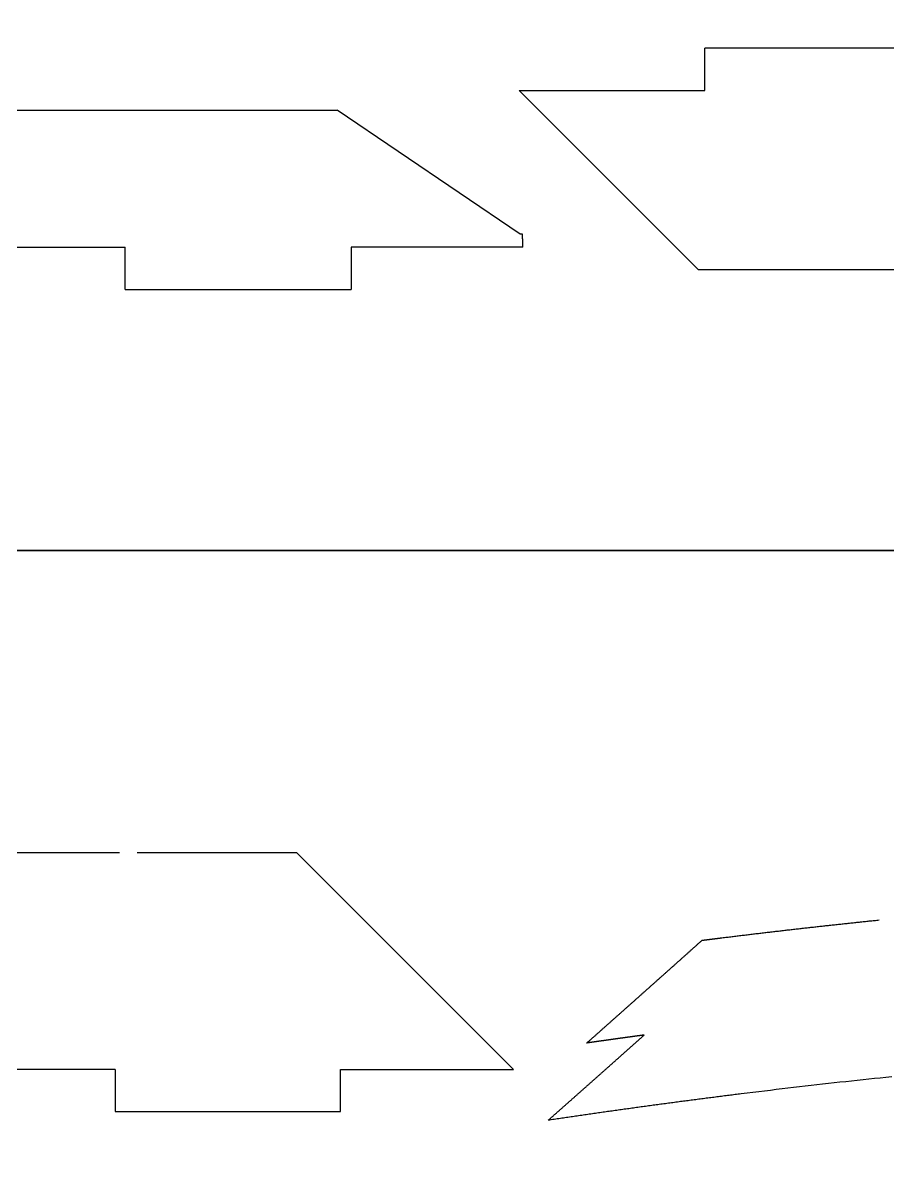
# Model space of a CAD drawing. Extents: x -513 to 387, y 75 to 375.
# Drawn here: x 135.7 to 184.5, y 140.1 to 205 of the extents above; entities that cross this region are included whole.
import ezdxf

# ---------------------------------------------------------------- set-up
doc = ezdxf.new("R2010")
doc.units = 0
doc.layers.get('0').update_dxf_attribs({"linetype": 'CONTINUOUS'})
doc.layers.add('CADRE', color=1, linetype='CONTINUOUS')

msp = doc.modelspace()

# ---------------------------------------------------------------- linework, layer by layer
for p, q in [((174.221, 201.216), (174.221, 203.597)), ((188.345, 203.597), (174.221, 203.597)), ((163.731, 201.216), (173.851, 191.096)), ((163.731, 201.216), (174.221, 201.216)), ((106.506, 200.103), (153.469, 200.103)), ((163.787, 193.103), (153.469, 200.103)), ((163.93, 193.103), (163.787, 193.103)), ((118.47, 192.365), (141.505, 192.365)), ((141.505, 189.983), (141.505, 192.365)), ((163.945, 192.365), (154.255, 192.365)), ((154.255, 192.365), (154.255, 189.983)), ((231.803, 191.096), (173.851, 191.096)), ((141.505, 189.983), (154.255, 189.983)), ((141.195, 158.211), (97.81, 158.211)), ((151.195, 158.211), (142.195, 158.211)), ((151.195, 158.211), (163.418, 145.987)), ((140.948, 145.987), (131.948, 145.987)), ((140.948, 145.987), (140.948, 143.606)), ((153.665, 145.987), (163.418, 145.987)), ((153.665, 143.606), (153.665, 145.987)), ((140.948, 143.606), (153.665, 143.606))]:
    msp.add_line(p, q)
for points in [[(163.945, 192.365, 0), (163.945, 192.367, 0), (163.944, 192.369, 0), (163.944, 192.372, 0), (163.944, 192.374, 0), (163.944, 192.376, 0), (163.944, 192.379, 0), (163.944, 192.381, 0), (163.944, 192.383, 0), (163.944, 192.386, 0), (163.944, 192.388, 0), (163.944, 192.39, 0), (163.944, 192.392, 0), (163.944, 192.395, 0), (163.944, 192.397, 0), (163.944, 192.399, 0), (163.944, 192.402, 0), (163.944, 192.404, 0), (163.944, 192.406, 0), (163.944, 192.409, 0), (163.944, 192.411, 0), (163.944, 192.413, 0), (163.944, 192.416, 0), (163.944, 192.418, 0), (163.944, 192.42, 0), (163.944, 192.423, 0), (163.944, 192.425, 0), (163.943, 192.427, 0), (163.943, 192.43, 0), (163.943, 192.432, 0), (163.943, 192.434, 0), (163.943, 192.436, 0), (163.943, 192.439, 0), (163.943, 192.441, 0), (163.943, 192.443, 0), (163.943, 192.446, 0), (163.943, 192.448, 0), (163.943, 192.45, 0), (163.943, 192.453, 0), (163.943, 192.455, 0), (163.943, 192.457, 0), (163.943, 192.46, 0), (163.943, 192.462, 0), (163.943, 192.464, 0), (163.943, 192.467, 0), (163.943, 192.469, 0), (163.943, 192.471, 0), (163.943, 192.474, 0), (163.943, 192.476, 0), (163.943, 192.478, 0), (163.943, 192.48, 0), (163.943, 192.483, 0), (163.942, 192.485, 0), (163.942, 192.487, 0), (163.942, 192.49, 0), (163.942, 192.492, 0), (163.942, 192.494, 0), (163.942, 192.497, 0), (163.942, 192.499, 0), (163.942, 192.501, 0), (163.942, 192.504, 0), (163.942, 192.506, 0), (163.942, 192.508, 0), (163.942, 192.511, 0), (163.942, 192.513, 0), (163.942, 192.515, 0), (163.942, 192.518, 0), (163.942, 192.52, 0), (163.942, 192.522, 0), (163.942, 192.525, 0), (163.942, 192.527, 0), (163.942, 192.529, 0), (163.942, 192.531, 0), (163.942, 192.534, 0), (163.942, 192.536, 0), (163.942, 192.538, 0), (163.941, 192.541, 0), (163.941, 192.543, 0), (163.941, 192.545, 0), (163.941, 192.548, 0), (163.941, 192.55, 0), (163.941, 192.552, 0), (163.941, 192.555, 0), (163.941, 192.557, 0), (163.941, 192.559, 0), (163.941, 192.562, 0), (163.941, 192.564, 0), (163.941, 192.566, 0), (163.941, 192.569, 0), (163.941, 192.571, 0), (163.941, 192.573, 0), (163.941, 192.575, 0), (163.941, 192.578, 0), (163.941, 192.58, 0), (163.941, 192.582, 0), (163.941, 192.585, 0), (163.941, 192.587, 0), (163.941, 192.589, 0), (163.941, 192.592, 0), (163.941, 192.594, 0), (163.94, 192.596, 0), (163.94, 192.599, 0), (163.94, 192.601, 0), (163.94, 192.603, 0), (163.94, 192.606, 0), (163.94, 192.608, 0), (163.94, 192.61, 0), (163.94, 192.613, 0), (163.94, 192.615, 0), (163.94, 192.617, 0), (163.94, 192.62, 0), (163.94, 192.622, 0), (163.94, 192.624, 0), (163.94, 192.626, 0), (163.94, 192.629, 0), (163.94, 192.631, 0), (163.94, 192.633, 0), (163.94, 192.636, 0), (163.94, 192.638, 0), (163.94, 192.64, 0), (163.94, 192.643, 0), (163.94, 192.645, 0), (163.94, 192.647, 0), (163.939, 192.65, 0), (163.939, 192.652, 0), (163.939, 192.654, 0), (163.939, 192.657, 0), (163.939, 192.659, 0), (163.939, 192.661, 0), (163.939, 192.664, 0), (163.939, 192.666, 0), (163.939, 192.668, 0), (163.939, 192.67, 0), (163.939, 192.673, 0), (163.939, 192.675, 0), (163.939, 192.677, 0), (163.939, 192.68, 0), (163.939, 192.682, 0), (163.939, 192.684, 0), (163.939, 192.687, 0), (163.939, 192.689, 0), (163.939, 192.691, 0), (163.939, 192.694, 0), (163.939, 192.696, 0), (163.939, 192.698, 0), (163.939, 192.701, 0), (163.938, 192.703, 0), (163.938, 192.705, 0), (163.938, 192.708, 0), (163.938, 192.71, 0), (163.938, 192.712, 0), (163.938, 192.714, 0), (163.938, 192.717, 0), (163.938, 192.719, 0), (163.938, 192.721, 0), (163.938, 192.724, 0), (163.938, 192.726, 0), (163.938, 192.728, 0), (163.938, 192.731, 0), (163.938, 192.733, 0), (163.938, 192.735, 0), (163.938, 192.738, 0), (163.938, 192.74, 0), (163.938, 192.742, 0), (163.938, 192.745, 0), (163.938, 192.747, 0), (163.938, 192.749, 0), (163.938, 192.752, 0), (163.937, 192.754, 0), (163.937, 192.756, 0), (163.937, 192.758, 0), (163.937, 192.761, 0), (163.937, 192.763, 0), (163.937, 192.765, 0), (163.937, 192.768, 0), (163.937, 192.77, 0), (163.937, 192.772, 0), (163.937, 192.775, 0), (163.937, 192.777, 0), (163.937, 192.779, 0), (163.937, 192.782, 0), (163.937, 192.784, 0), (163.937, 192.786, 0), (163.937, 192.789, 0), (163.937, 192.791, 0), (163.937, 192.793, 0), (163.937, 192.796, 0), (163.937, 192.798, 0), (163.937, 192.8, 0), (163.937, 192.802, 0), (163.936, 192.805, 0), (163.936, 192.807, 0), (163.936, 192.809, 0), (163.936, 192.812, 0), (163.936, 192.814, 0), (163.936, 192.816, 0), (163.936, 192.819, 0), (163.936, 192.821, 0), (163.936, 192.823, 0), (163.936, 192.826, 0), (163.936, 192.828, 0), (163.936, 192.83, 0), (163.936, 192.833, 0), (163.936, 192.835, 0), (163.936, 192.837, 0), (163.936, 192.84, 0), (163.936, 192.842, 0), (163.936, 192.844, 0), (163.936, 192.846, 0), (163.936, 192.849, 0), (163.936, 192.851, 0), (163.935, 192.853, 0), (163.935, 192.856, 0), (163.935, 192.858, 0), (163.935, 192.86, 0), (163.935, 192.863, 0), (163.935, 192.865, 0), (163.935, 192.867, 0), (163.935, 192.87, 0), (163.935, 192.872, 0), (163.935, 192.874, 0), (163.935, 192.877, 0), (163.935, 192.879, 0), (163.935, 192.881, 0), (163.935, 192.884, 0), (163.935, 192.886, 0), (163.935, 192.888, 0), (163.935, 192.89, 0), (163.935, 192.893, 0), (163.935, 192.895, 0), (163.935, 192.897, 0), (163.935, 192.9, 0), (163.934, 192.902, 0), (163.934, 192.904, 0), (163.934, 192.907, 0), (163.934, 192.909, 0), (163.934, 192.911, 0), (163.934, 192.914, 0), (163.934, 192.916, 0), (163.934, 192.918, 0), (163.934, 192.921, 0), (163.934, 192.923, 0), (163.934, 192.925, 0), (163.934, 192.928, 0), (163.934, 192.93, 0), (163.934, 192.932, 0), (163.934, 192.934, 0), (163.934, 192.937, 0), (163.934, 192.939, 0), (163.934, 192.941, 0), (163.934, 192.944, 0), (163.934, 192.946, 0), (163.934, 192.948, 0), (163.933, 192.951, 0), (163.933, 192.953, 0), (163.933, 192.955, 0), (163.933, 192.958, 0), (163.933, 192.96, 0), (163.933, 192.962, 0), (163.933, 192.965, 0), (163.933, 192.967, 0), (163.933, 192.969, 0), (163.933, 192.971, 0), (163.933, 192.974, 0), (163.933, 192.976, 0), (163.933, 192.978, 0), (163.933, 192.981, 0), (163.933, 192.983, 0), (163.933, 192.985, 0), (163.933, 192.988, 0), (163.933, 192.99, 0), (163.933, 192.992, 0), (163.933, 192.995, 0), (163.933, 192.997, 0), (163.932, 192.999, 0), (163.932, 193.002, 0), (163.932, 193.004, 0), (163.932, 193.006, 0), (163.932, 193.009, 0), (163.932, 193.011, 0), (163.932, 193.013, 0), (163.932, 193.015, 0), (163.932, 193.018, 0), (163.932, 193.02, 0), (163.932, 193.022, 0), (163.932, 193.025, 0), (163.932, 193.027, 0), (163.932, 193.029, 0), (163.932, 193.032, 0), (163.932, 193.034, 0), (163.932, 193.036, 0), (163.932, 193.039, 0), (163.932, 193.041, 0), (163.932, 193.043, 0), (163.931, 193.046, 0), (163.931, 193.048, 0), (163.931, 193.05, 0), (163.931, 193.053, 0), (163.931, 193.055, 0), (163.931, 193.057, 0), (163.931, 193.059, 0), (163.931, 193.062, 0), (163.931, 193.064, 0), (163.931, 193.066, 0), (163.931, 193.069, 0), (163.931, 193.071, 0), (163.931, 193.073, 0), (163.931, 193.076, 0), (163.931, 193.078, 0), (163.931, 193.08, 0), (163.931, 193.083, 0), (163.931, 193.085, 0), (163.931, 193.087, 0), (163.931, 193.09, 0), (163.93, 193.092, 0), (163.93, 193.094, 0), (163.93, 193.096, 0), (163.93, 193.099, 0), (163.93, 193.101, 0), (163.93, 193.103, 0)], [(175.104, 153.403, 0), (175.176, 153.412, 0), (175.247, 153.421, 0), (175.318, 153.43, 0), (175.389, 153.438, 0), (175.46, 153.447, 0), (175.532, 153.456, 0), (175.603, 153.465, 0), (175.674, 153.474, 0), (175.745, 153.482, 0), (175.816, 153.491, 0), (175.887, 153.5, 0), (175.958, 153.508, 0), (176.029, 153.517, 0), (176.1, 153.526, 0), (176.172, 153.534, 0), (176.243, 153.543, 0), (176.314, 153.552, 0), (176.385, 153.56, 0), (176.456, 153.569, 0), (176.527, 153.577, 0), (176.598, 153.586, 0), (176.669, 153.594, 0), (176.739, 153.603, 0), (176.81, 153.611, 0), (176.881, 153.62, 0), (176.952, 153.628, 0), (177.023, 153.637, 0), (177.094, 153.645, 0), (177.165, 153.654, 0), (177.236, 153.662, 0), (177.307, 153.671, 0), (177.377, 153.679, 0), (177.448, 153.688, 0), (177.519, 153.696, 0), (177.59, 153.704, 0), (177.661, 153.713, 0), (177.731, 153.721, 0), (177.802, 153.729, 0), (177.873, 153.738, 0), (177.943, 153.746, 0), (178.014, 153.754, 0), (178.085, 153.762, 0), (178.156, 153.771, 0), (178.226, 153.779, 0), (178.297, 153.787, 0), (178.368, 153.795, 0), (178.438, 153.804, 0), (178.509, 153.812, 0), (178.579, 153.82, 0), (178.65, 153.828, 0), (178.721, 153.836, 0), (178.791, 153.845, 0), (178.862, 153.853, 0), (178.932, 153.861, 0), (179.003, 153.869, 0), (179.073, 153.877, 0), (179.144, 153.885, 0), (179.214, 153.893, 0), (179.285, 153.901, 0), (179.355, 153.909, 0), (179.426, 153.917, 0), (179.496, 153.925, 0), (179.566, 153.933, 0), (179.637, 153.941, 0), (179.707, 153.949, 0), (179.778, 153.957, 0), (179.848, 153.965, 0), (179.918, 153.973, 0), (179.989, 153.981, 0), (180.059, 153.989, 0), (180.129, 153.997, 0), (180.2, 154.005, 0), (180.27, 154.013, 0), (180.34, 154.02, 0), (180.41, 154.028, 0), (180.481, 154.036, 0), (180.551, 154.044, 0), (180.621, 154.052, 0), (180.691, 154.059, 0), (180.762, 154.067, 0), (180.832, 154.075, 0), (180.902, 154.083, 0), (180.972, 154.09, 0), (181.042, 154.098, 0), (181.112, 154.106, 0), (181.183, 154.114, 0), (181.253, 154.121, 0), (181.323, 154.129, 0), (181.393, 154.137, 0), (181.463, 154.144, 0), (181.533, 154.152, 0), (181.603, 154.159, 0), (181.673, 154.167, 0), (181.743, 154.175, 0), (181.813, 154.182, 0), (181.883, 154.19, 0), (181.953, 154.197, 0), (182.023, 154.205, 0), (182.093, 154.212, 0), (182.163, 154.22, 0), (182.233, 154.227, 0), (182.303, 154.235, 0), (182.373, 154.242, 0), (182.443, 154.25, 0), (182.512, 154.257, 0), (182.582, 154.265, 0), (182.652, 154.272, 0), (182.722, 154.28, 0), (182.792, 154.287, 0), (182.862, 154.294, 0), (182.932, 154.302, 0), (183.001, 154.309, 0), (183.071, 154.316, 0), (183.141, 154.324, 0), (183.211, 154.331, 0), (183.28, 154.338, 0), (183.35, 154.346, 0), (183.42, 154.353, 0), (183.49, 154.36, 0), (183.559, 154.367, 0), (183.629, 154.375, 0), (183.699, 154.382, 0), (183.768, 154.389, 0), (183.838, 154.396, 0), (183.908, 154.403, 0), (183.977, 154.411, 0), (184.047, 154.418, 0)], [(167.552, 147.474, 0), (167.581, 147.5, 0), (167.61, 147.526, 0), (167.639, 147.552, 0), (167.669, 147.578, 0), (167.698, 147.604, 0), (167.727, 147.63, 0), (167.756, 147.656, 0), (167.785, 147.682, 0), (167.815, 147.708, 0), (167.844, 147.734, 0), (167.873, 147.76, 0), (167.902, 147.786, 0), (167.932, 147.811, 0), (167.961, 147.837, 0), (167.99, 147.863, 0), (168.019, 147.889, 0), (168.048, 147.915, 0), (168.078, 147.941, 0), (168.107, 147.967, 0), (168.136, 147.993, 0), (168.165, 148.019, 0), (168.194, 148.045, 0), (168.224, 148.071, 0), (168.253, 148.097, 0), (168.282, 148.123, 0), (168.311, 148.149, 0), (168.34, 148.175, 0), (168.37, 148.201, 0), (168.399, 148.227, 0), (168.428, 148.253, 0), (168.457, 148.279, 0), (168.486, 148.305, 0), (168.516, 148.33, 0), (168.545, 148.356, 0), (168.574, 148.382, 0), (168.603, 148.408, 0), (168.632, 148.434, 0), (168.662, 148.46, 0), (168.691, 148.486, 0), (168.72, 148.512, 0), (168.749, 148.538, 0), (168.778, 148.564, 0), (168.808, 148.59, 0), (168.837, 148.616, 0), (168.866, 148.642, 0), (168.895, 148.668, 0), (168.924, 148.694, 0), (168.954, 148.72, 0), (168.983, 148.746, 0), (169.012, 148.772, 0), (169.041, 148.798, 0), (169.07, 148.824, 0), (169.099, 148.85, 0), (169.129, 148.876, 0), (169.158, 148.902, 0), (169.187, 148.928, 0), (169.216, 148.954, 0), (169.245, 148.98, 0), (169.275, 149.005, 0), (169.304, 149.031, 0), (169.333, 149.057, 0), (169.362, 149.083, 0), (169.391, 149.109, 0), (169.421, 149.135, 0), (169.45, 149.161, 0), (169.479, 149.187, 0), (169.508, 149.213, 0), (169.537, 149.239, 0), (169.567, 149.265, 0), (169.596, 149.291, 0), (169.625, 149.317, 0), (169.654, 149.343, 0), (169.683, 149.369, 0), (169.712, 149.395, 0), (169.742, 149.421, 0), (169.771, 149.447, 0), (169.8, 149.473, 0), (169.829, 149.499, 0), (169.858, 149.525, 0), (169.888, 149.551, 0), (169.917, 149.577, 0), (169.946, 149.603, 0), (169.975, 149.629, 0), (170.004, 149.655, 0), (170.033, 149.681, 0), (170.063, 149.707, 0), (170.092, 149.733, 0), (170.121, 149.759, 0), (170.15, 149.785, 0), (170.179, 149.811, 0), (170.209, 149.837, 0), (170.238, 149.863, 0), (170.267, 149.889, 0), (170.296, 149.915, 0), (170.325, 149.941, 0), (170.354, 149.967, 0), (170.384, 149.993, 0), (170.413, 150.019, 0), (170.442, 150.045, 0), (170.471, 150.071, 0), (170.5, 150.097, 0), (170.529, 150.123, 0), (170.559, 150.149, 0), (170.588, 150.175, 0), (170.617, 150.201, 0), (170.646, 150.227, 0), (170.675, 150.253, 0), (170.704, 150.279, 0), (170.734, 150.305, 0), (170.763, 150.331, 0), (170.792, 150.357, 0), (170.821, 150.383, 0), (170.85, 150.409, 0), (170.88, 150.435, 0), (170.909, 150.461, 0), (170.938, 150.487, 0), (170.967, 150.513, 0), (170.996, 150.539, 0), (171.025, 150.565, 0), (171.055, 150.591, 0), (171.084, 150.617, 0), (171.113, 150.643, 0), (171.142, 150.669, 0), (171.171, 150.695, 0), (171.2, 150.721, 0), (171.229, 150.747, 0), (171.259, 150.773, 0), (171.288, 150.799, 0), (171.317, 150.825, 0), (171.346, 150.851, 0), (171.375, 150.877, 0), (171.404, 150.903, 0), (171.434, 150.929, 0), (171.463, 150.955, 0), (171.492, 150.981, 0), (171.521, 151.007, 0), (171.55, 151.033, 0), (171.579, 151.059, 0), (171.609, 151.085, 0), (171.638, 151.111, 0), (171.667, 151.137, 0), (171.696, 151.163, 0), (171.725, 151.189, 0), (171.754, 151.215, 0), (171.784, 151.241, 0), (171.813, 151.267, 0), (171.842, 151.293, 0), (171.871, 151.319, 0), (171.9, 151.345, 0), (171.929, 151.371, 0), (171.958, 151.397, 0), (171.988, 151.423, 0), (172.017, 151.449, 0), (172.046, 151.475, 0), (172.075, 151.501, 0), (172.104, 151.527, 0), (172.133, 151.553, 0), (172.163, 151.579, 0), (172.192, 151.605, 0), (172.221, 151.631, 0), (172.25, 151.657, 0), (172.279, 151.683, 0), (172.308, 151.709, 0), (172.337, 151.735, 0), (172.367, 151.761, 0), (172.396, 151.787, 0), (172.425, 151.813, 0), (172.454, 151.839, 0), (172.483, 151.866, 0), (172.512, 151.892, 0), (172.541, 151.918, 0), (172.571, 151.944, 0), (172.6, 151.97, 0), (172.629, 151.996, 0), (172.658, 152.022, 0), (172.687, 152.048, 0), (172.716, 152.074, 0), (172.745, 152.1, 0), (172.775, 152.126, 0), (172.804, 152.152, 0), (172.833, 152.178, 0), (172.862, 152.204, 0), (172.891, 152.23, 0), (172.92, 152.256, 0), (172.949, 152.282, 0), (172.979, 152.308, 0), (173.008, 152.334, 0), (173.037, 152.36, 0), (173.066, 152.386, 0), (173.095, 152.412, 0), (173.124, 152.438, 0), (173.153, 152.464, 0), (173.183, 152.49, 0), (173.212, 152.516, 0), (173.241, 152.542, 0), (173.27, 152.569, 0), (173.299, 152.595, 0), (173.328, 152.621, 0), (173.357, 152.647, 0), (173.386, 152.673, 0), (173.416, 152.699, 0), (173.445, 152.725, 0), (173.474, 152.751, 0), (173.503, 152.777, 0), (173.532, 152.803, 0), (173.561, 152.829, 0), (173.59, 152.855, 0), (173.62, 152.881, 0), (173.649, 152.907, 0), (173.678, 152.933, 0), (173.707, 152.959, 0), (173.736, 152.985, 0), (173.765, 153.011, 0), (173.794, 153.037, 0), (173.823, 153.063, 0), (173.853, 153.09, 0), (173.882, 153.116, 0), (173.911, 153.142, 0), (173.94, 153.168, 0), (173.969, 153.194, 0), (173.998, 153.22, 0), (174.027, 153.246, 0), (174.056, 153.272, 0)], [(174.056, 153.272, 0), (174.065, 153.273, 0), (174.073, 153.274, 0), (174.081, 153.275, 0), (174.089, 153.276, 0), (174.098, 153.277, 0), (174.106, 153.278, 0), (174.114, 153.279, 0), (174.122, 153.28, 0), (174.131, 153.281, 0), (174.139, 153.282, 0), (174.147, 153.283, 0), (174.155, 153.284, 0), (174.164, 153.286, 0), (174.172, 153.287, 0), (174.18, 153.288, 0), (174.188, 153.289, 0), (174.197, 153.29, 0), (174.205, 153.291, 0), (174.213, 153.292, 0), (174.221, 153.293, 0), (174.23, 153.294, 0), (174.238, 153.295, 0), (174.246, 153.296, 0), (174.254, 153.297, 0), (174.263, 153.298, 0), (174.271, 153.299, 0), (174.279, 153.3, 0), (174.288, 153.301, 0), (174.296, 153.302, 0), (174.304, 153.303, 0), (174.312, 153.304, 0), (174.321, 153.305, 0), (174.329, 153.306, 0), (174.337, 153.307, 0), (174.345, 153.308, 0), (174.354, 153.309, 0), (174.362, 153.31, 0), (174.37, 153.312, 0), (174.378, 153.313, 0), (174.387, 153.314, 0), (174.395, 153.315, 0), (174.403, 153.316, 0), (174.411, 153.317, 0), (174.42, 153.318, 0), (174.428, 153.319, 0), (174.436, 153.32, 0), (174.444, 153.321, 0), (174.453, 153.322, 0), (174.461, 153.323, 0), (174.469, 153.324, 0), (174.477, 153.325, 0), (174.486, 153.326, 0), (174.494, 153.327, 0), (174.502, 153.328, 0), (174.51, 153.329, 0), (174.519, 153.33, 0), (174.527, 153.331, 0), (174.535, 153.332, 0), (174.543, 153.333, 0), (174.552, 153.334, 0), (174.56, 153.335, 0), (174.568, 153.336, 0), (174.576, 153.337, 0), (174.585, 153.338, 0), (174.593, 153.339, 0), (174.601, 153.341, 0), (174.609, 153.342, 0), (174.618, 153.343, 0), (174.626, 153.344, 0), (174.634, 153.345, 0), (174.642, 153.346, 0), (174.651, 153.347, 0), (174.659, 153.348, 0), (174.667, 153.349, 0), (174.675, 153.35, 0), (174.684, 153.351, 0), (174.692, 153.352, 0), (174.7, 153.353, 0), (174.708, 153.354, 0), (174.717, 153.355, 0), (174.725, 153.356, 0), (174.733, 153.357, 0), (174.741, 153.358, 0), (174.75, 153.359, 0), (174.758, 153.36, 0), (174.766, 153.361, 0), (174.774, 153.362, 0), (174.783, 153.363, 0), (174.791, 153.364, 0), (174.799, 153.365, 0), (174.807, 153.366, 0), (174.816, 153.367, 0), (174.824, 153.368, 0), (174.832, 153.369, 0), (174.84, 153.37, 0), (174.849, 153.371, 0), (174.857, 153.372, 0), (174.865, 153.373, 0), (174.873, 153.375, 0), (174.882, 153.376, 0), (174.89, 153.377, 0), (174.898, 153.378, 0), (174.906, 153.379, 0), (174.915, 153.38, 0), (174.923, 153.381, 0), (174.931, 153.382, 0), (174.939, 153.383, 0), (174.948, 153.384, 0), (174.956, 153.385, 0), (174.964, 153.386, 0), (174.972, 153.387, 0), (174.981, 153.388, 0), (174.989, 153.389, 0), (174.997, 153.39, 0), (175.005, 153.391, 0), (175.014, 153.392, 0), (175.022, 153.393, 0), (175.03, 153.394, 0), (175.038, 153.395, 0), (175.047, 153.396, 0), (175.055, 153.397, 0), (175.063, 153.398, 0), (175.071, 153.399, 0), (175.08, 153.4, 0), (175.088, 153.401, 0), (175.096, 153.402, 0), (175.104, 153.403, 0)], [(165.375, 143.117, 0), (165.4, 143.138, 0), (165.424, 143.16, 0), (165.448, 143.181, 0), (165.473, 143.203, 0), (165.497, 143.224, 0), (165.521, 143.246, 0), (165.546, 143.267, 0), (165.57, 143.289, 0), (165.594, 143.31, 0), (165.618, 143.332, 0), (165.643, 143.353, 0), (165.667, 143.375, 0), (165.691, 143.396, 0), (165.716, 143.418, 0), (165.74, 143.439, 0), (165.764, 143.461, 0), (165.789, 143.482, 0), (165.813, 143.504, 0), (165.837, 143.525, 0), (165.862, 143.547, 0), (165.886, 143.569, 0), (165.91, 143.59, 0), (165.934, 143.612, 0), (165.959, 143.633, 0), (165.983, 143.655, 0), (166.007, 143.676, 0), (166.032, 143.698, 0), (166.056, 143.719, 0), (166.08, 143.741, 0), (166.105, 143.762, 0), (166.129, 143.784, 0), (166.153, 143.805, 0), (166.178, 143.827, 0), (166.202, 143.848, 0), (166.226, 143.87, 0), (166.25, 143.892, 0), (166.275, 143.913, 0), (166.299, 143.935, 0), (166.323, 143.956, 0), (166.348, 143.978, 0), (166.372, 143.999, 0), (166.396, 144.021, 0), (166.421, 144.042, 0), (166.445, 144.064, 0), (166.469, 144.085, 0), (166.493, 144.107, 0), (166.518, 144.128, 0), (166.542, 144.15, 0), (166.566, 144.172, 0), (166.591, 144.193, 0), (166.615, 144.215, 0), (166.639, 144.236, 0), (166.664, 144.258, 0), (166.688, 144.279, 0), (166.712, 144.301, 0), (166.736, 144.322, 0), (166.761, 144.344, 0), (166.785, 144.365, 0), (166.809, 144.387, 0), (166.834, 144.409, 0), (166.858, 144.43, 0), (166.882, 144.452, 0), (166.907, 144.473, 0), (166.931, 144.495, 0), (166.955, 144.516, 0), (166.979, 144.538, 0), (167.004, 144.559, 0), (167.028, 144.581, 0), (167.052, 144.602, 0), (167.077, 144.624, 0), (167.101, 144.646, 0), (167.125, 144.667, 0), (167.15, 144.689, 0), (167.174, 144.71, 0), (167.198, 144.732, 0), (167.222, 144.753, 0), (167.247, 144.775, 0), (167.271, 144.796, 0), (167.295, 144.818, 0), (167.32, 144.84, 0), (167.344, 144.861, 0), (167.368, 144.883, 0), (167.392, 144.904, 0), (167.417, 144.926, 0), (167.441, 144.947, 0), (167.465, 144.969, 0), (167.49, 144.99, 0), (167.514, 145.012, 0), (167.538, 145.034, 0), (167.562, 145.055, 0), (167.587, 145.077, 0), (167.611, 145.098, 0), (167.635, 145.12, 0), (167.66, 145.141, 0), (167.684, 145.163, 0), (167.708, 145.184, 0), (167.733, 145.206, 0), (167.757, 145.228, 0), (167.781, 145.249, 0), (167.805, 145.271, 0), (167.83, 145.292, 0), (167.854, 145.314, 0), (167.878, 145.335, 0), (167.903, 145.357, 0), (167.927, 145.378, 0), (167.951, 145.4, 0), (167.975, 145.422, 0), (168, 145.443, 0), (168.024, 145.465, 0), (168.048, 145.486, 0), (168.073, 145.508, 0), (168.097, 145.529, 0), (168.121, 145.551, 0), (168.145, 145.573, 0), (168.17, 145.594, 0), (168.194, 145.616, 0), (168.218, 145.637, 0), (168.242, 145.659, 0), (168.267, 145.68, 0), (168.291, 145.702, 0), (168.315, 145.724, 0), (168.34, 145.745, 0), (168.364, 145.767, 0), (168.388, 145.788, 0), (168.412, 145.81, 0), (168.437, 145.831, 0), (168.461, 145.853, 0), (168.485, 145.875, 0), (168.51, 145.896, 0), (168.534, 145.918, 0), (168.558, 145.939, 0), (168.582, 145.961, 0), (168.607, 145.982, 0), (168.631, 146.004, 0), (168.655, 146.026, 0), (168.68, 146.047, 0), (168.704, 146.069, 0), (168.728, 146.09, 0), (168.752, 146.112, 0), (168.777, 146.133, 0), (168.801, 146.155, 0), (168.825, 146.177, 0), (168.849, 146.198, 0), (168.874, 146.22, 0), (168.898, 146.241, 0), (168.922, 146.263, 0), (168.947, 146.284, 0), (168.971, 146.306, 0), (168.995, 146.328, 0), (169.019, 146.349, 0), (169.044, 146.371, 0), (169.068, 146.392, 0), (169.092, 146.414, 0), (169.116, 146.436, 0), (169.141, 146.457, 0), (169.165, 146.479, 0), (169.189, 146.5, 0), (169.214, 146.522, 0), (169.238, 146.543, 0), (169.262, 146.565, 0), (169.286, 146.587, 0), (169.311, 146.608, 0), (169.335, 146.63, 0), (169.359, 146.651, 0), (169.383, 146.673, 0), (169.408, 146.695, 0), (169.432, 146.716, 0), (169.456, 146.738, 0), (169.481, 146.759, 0), (169.505, 146.781, 0), (169.529, 146.802, 0), (169.553, 146.824, 0), (169.578, 146.846, 0), (169.602, 146.867, 0), (169.626, 146.889, 0), (169.65, 146.91, 0), (169.675, 146.932, 0), (169.699, 146.954, 0), (169.723, 146.975, 0), (169.747, 146.997, 0), (169.772, 147.018, 0), (169.796, 147.04, 0), (169.82, 147.062, 0), (169.844, 147.083, 0), (169.869, 147.105, 0), (169.893, 147.126, 0), (169.917, 147.148, 0), (169.942, 147.17, 0), (169.966, 147.191, 0), (169.99, 147.213, 0), (170.014, 147.234, 0), (170.039, 147.256, 0), (170.063, 147.278, 0), (170.087, 147.299, 0), (170.111, 147.321, 0), (170.136, 147.342, 0), (170.16, 147.364, 0), (170.184, 147.386, 0), (170.208, 147.407, 0), (170.233, 147.429, 0), (170.257, 147.45, 0), (170.281, 147.472, 0), (170.305, 147.494, 0), (170.33, 147.515, 0), (170.354, 147.537, 0), (170.378, 147.558, 0), (170.402, 147.58, 0), (170.427, 147.602, 0), (170.451, 147.623, 0), (170.475, 147.645, 0), (170.499, 147.666, 0), (170.524, 147.688, 0), (170.548, 147.71, 0), (170.572, 147.731, 0), (170.596, 147.753, 0), (170.621, 147.774, 0), (170.645, 147.796, 0), (170.669, 147.818, 0), (170.694, 147.839, 0), (170.718, 147.861, 0), (170.742, 147.882, 0), (170.766, 147.904, 0), (170.791, 147.926, 0)], [(170.791, 147.926, 0), (170.776, 147.924, 0), (170.761, 147.922, 0), (170.747, 147.92, 0), (170.732, 147.918, 0), (170.718, 147.916, 0), (170.703, 147.914, 0), (170.689, 147.912, 0), (170.674, 147.91, 0), (170.66, 147.908, 0), (170.645, 147.906, 0), (170.631, 147.904, 0), (170.616, 147.902, 0), (170.602, 147.9, 0), (170.587, 147.898, 0), (170.573, 147.896, 0), (170.558, 147.894, 0), (170.544, 147.892, 0), (170.529, 147.89, 0), (170.515, 147.888, 0), (170.5, 147.886, 0), (170.486, 147.884, 0), (170.471, 147.882, 0), (170.457, 147.88, 0), (170.442, 147.878, 0), (170.428, 147.876, 0), (170.413, 147.874, 0), (170.399, 147.872, 0), (170.384, 147.87, 0), (170.37, 147.868, 0), (170.355, 147.866, 0), (170.341, 147.864, 0), (170.326, 147.862, 0), (170.312, 147.86, 0), (170.297, 147.858, 0), (170.283, 147.856, 0), (170.268, 147.854, 0), (170.254, 147.852, 0), (170.239, 147.85, 0), (170.224, 147.848, 0), (170.21, 147.846, 0), (170.195, 147.844, 0), (170.181, 147.842, 0), (170.166, 147.84, 0), (170.152, 147.838, 0), (170.137, 147.836, 0), (170.123, 147.834, 0), (170.108, 147.833, 0), (170.094, 147.831, 0), (170.079, 147.829, 0), (170.065, 147.827, 0), (170.05, 147.825, 0), (170.036, 147.823, 0), (170.021, 147.821, 0), (170.007, 147.819, 0), (169.992, 147.817, 0), (169.978, 147.815, 0), (169.963, 147.813, 0), (169.949, 147.811, 0), (169.934, 147.809, 0), (169.92, 147.807, 0), (169.905, 147.805, 0), (169.891, 147.803, 0), (169.876, 147.801, 0), (169.862, 147.799, 0), (169.847, 147.797, 0), (169.833, 147.795, 0), (169.818, 147.793, 0), (169.803, 147.791, 0), (169.789, 147.789, 0), (169.774, 147.787, 0), (169.76, 147.785, 0), (169.745, 147.783, 0), (169.731, 147.781, 0), (169.716, 147.779, 0), (169.702, 147.777, 0), (169.687, 147.775, 0), (169.673, 147.773, 0), (169.658, 147.771, 0), (169.644, 147.769, 0), (169.629, 147.767, 0), (169.615, 147.765, 0), (169.6, 147.763, 0), (169.586, 147.76, 0), (169.571, 147.758, 0), (169.557, 147.756, 0), (169.542, 147.754, 0), (169.528, 147.752, 0), (169.513, 147.75, 0), (169.499, 147.748, 0), (169.484, 147.746, 0), (169.47, 147.744, 0), (169.455, 147.742, 0), (169.44, 147.74, 0), (169.426, 147.738, 0), (169.411, 147.736, 0), (169.397, 147.734, 0), (169.382, 147.732, 0), (169.368, 147.73, 0), (169.353, 147.728, 0), (169.339, 147.726, 0), (169.324, 147.724, 0), (169.31, 147.722, 0), (169.295, 147.72, 0), (169.281, 147.718, 0), (169.266, 147.716, 0), (169.252, 147.714, 0), (169.237, 147.712, 0), (169.223, 147.71, 0), (169.208, 147.708, 0), (169.194, 147.706, 0), (169.179, 147.704, 0), (169.165, 147.702, 0), (169.15, 147.7, 0), (169.135, 147.698, 0), (169.121, 147.696, 0), (169.106, 147.694, 0), (169.092, 147.692, 0), (169.077, 147.69, 0), (169.063, 147.688, 0), (169.048, 147.686, 0), (169.034, 147.684, 0), (169.019, 147.682, 0), (169.005, 147.68, 0), (168.99, 147.678, 0), (168.976, 147.676, 0), (168.961, 147.674, 0), (168.947, 147.672, 0), (168.932, 147.67, 0), (168.918, 147.668, 0), (168.903, 147.665, 0), (168.889, 147.663, 0), (168.874, 147.661, 0), (168.86, 147.659, 0), (168.845, 147.657, 0), (168.83, 147.655, 0), (168.816, 147.653, 0), (168.801, 147.651, 0), (168.787, 147.649, 0), (168.772, 147.647, 0), (168.758, 147.645, 0), (168.743, 147.643, 0), (168.729, 147.641, 0), (168.714, 147.639, 0), (168.7, 147.637, 0), (168.685, 147.635, 0), (168.671, 147.633, 0), (168.656, 147.631, 0), (168.642, 147.629, 0), (168.627, 147.627, 0), (168.613, 147.625, 0), (168.598, 147.623, 0), (168.584, 147.621, 0), (168.569, 147.619, 0), (168.554, 147.617, 0), (168.54, 147.615, 0), (168.525, 147.612, 0), (168.511, 147.61, 0), (168.496, 147.608, 0), (168.482, 147.606, 0), (168.467, 147.604, 0), (168.453, 147.602, 0), (168.438, 147.6, 0), (168.424, 147.598, 0), (168.409, 147.596, 0), (168.395, 147.594, 0), (168.38, 147.592, 0), (168.366, 147.59, 0), (168.351, 147.588, 0), (168.337, 147.586, 0), (168.322, 147.584, 0), (168.307, 147.582, 0), (168.293, 147.58, 0), (168.278, 147.578, 0), (168.264, 147.576, 0), (168.249, 147.574, 0), (168.235, 147.571, 0), (168.22, 147.569, 0), (168.206, 147.567, 0), (168.191, 147.565, 0), (168.177, 147.563, 0), (168.162, 147.561, 0), (168.148, 147.559, 0), (168.133, 147.557, 0), (168.119, 147.555, 0), (168.104, 147.553, 0), (168.089, 147.551, 0), (168.075, 147.549, 0), (168.06, 147.547, 0), (168.046, 147.545, 0), (168.031, 147.543, 0), (168.017, 147.541, 0), (168.002, 147.538, 0), (167.988, 147.536, 0), (167.973, 147.534, 0), (167.959, 147.532, 0), (167.944, 147.53, 0), (167.93, 147.528, 0), (167.915, 147.526, 0), (167.901, 147.524, 0), (167.886, 147.522, 0), (167.872, 147.52, 0), (167.857, 147.518, 0), (167.842, 147.516, 0), (167.828, 147.514, 0), (167.813, 147.512, 0), (167.799, 147.51, 0), (167.784, 147.507, 0), (167.77, 147.505, 0), (167.755, 147.503, 0), (167.741, 147.501, 0), (167.726, 147.499, 0), (167.712, 147.497, 0), (167.697, 147.495, 0), (167.683, 147.493, 0), (167.668, 147.491, 0), (167.654, 147.489, 0), (167.639, 147.487, 0), (167.624, 147.485, 0), (167.61, 147.483, 0), (167.595, 147.481, 0), (167.581, 147.478, 0), (167.566, 147.476, 0), (167.552, 147.474, 0)], [(184.754, 145.569, 0), (184.431, 145.536, 0), (184.108, 145.502, 0), (183.784, 145.468, 0), (183.46, 145.434, 0), (183.136, 145.399, 0), (182.812, 145.364, 0), (182.487, 145.329, 0), (182.162, 145.293, 0), (181.836, 145.258, 0), (181.511, 145.221, 0), (181.185, 145.185, 0), (180.859, 145.148, 0), (180.532, 145.112, 0), (180.205, 145.074, 0), (179.878, 145.037, 0), (179.551, 144.999, 0), (179.223, 144.961, 0), (178.895, 144.922, 0), (178.567, 144.884, 0), (178.238, 144.845, 0), (177.91, 144.805, 0), (177.58, 144.766, 0), (177.251, 144.726, 0), (176.921, 144.686, 0), (176.591, 144.645, 0), (176.261, 144.604, 0)], [(176.261, 144.604, 0), (176.175, 144.594, 0), (176.09, 144.583, 0), (176.004, 144.573, 0), (175.919, 144.562, 0), (175.834, 144.551, 0), (175.748, 144.541, 0), (175.663, 144.53, 0), (175.577, 144.519, 0), (175.492, 144.509, 0), (175.406, 144.498, 0), (175.321, 144.487, 0), (175.236, 144.476, 0), (175.15, 144.465, 0), (175.065, 144.455, 0), (174.979, 144.444, 0), (174.894, 144.433, 0), (174.808, 144.422, 0), (174.723, 144.411, 0), (174.637, 144.4, 0), (174.552, 144.389, 0), (174.466, 144.378, 0), (174.381, 144.367, 0), (174.295, 144.356, 0), (174.21, 144.345, 0), (174.124, 144.334, 0), (174.038, 144.323, 0), (173.953, 144.312, 0), (173.867, 144.301, 0), (173.782, 144.29, 0), (173.696, 144.279, 0), (173.611, 144.268, 0), (173.525, 144.257, 0), (173.44, 144.246, 0), (173.354, 144.234, 0), (173.268, 144.223, 0), (173.183, 144.212, 0), (173.097, 144.201, 0), (173.012, 144.189, 0), (172.926, 144.178, 0), (172.84, 144.167, 0), (172.755, 144.156, 0), (172.669, 144.144, 0), (172.583, 144.133, 0), (172.498, 144.122, 0), (172.412, 144.11, 0), (172.327, 144.099, 0), (172.241, 144.087, 0), (172.155, 144.076, 0), (172.07, 144.064, 0), (171.984, 144.053, 0), (171.898, 144.041, 0), (171.813, 144.03, 0), (171.727, 144.018, 0), (171.641, 144.007, 0), (171.556, 143.995, 0), (171.47, 143.984, 0), (171.384, 143.972, 0), (171.298, 143.961, 0), (171.213, 143.949, 0), (171.127, 143.937, 0), (171.041, 143.926, 0), (170.956, 143.914, 0), (170.87, 143.902, 0), (170.784, 143.89, 0), (170.698, 143.879, 0), (170.613, 143.867, 0), (170.527, 143.855, 0), (170.441, 143.843, 0), (170.355, 143.832, 0), (170.27, 143.82, 0), (170.184, 143.808, 0), (170.098, 143.796, 0), (170.012, 143.784, 0), (169.927, 143.772, 0), (169.841, 143.76, 0), (169.755, 143.748, 0), (169.669, 143.736, 0), (169.583, 143.725, 0), (169.498, 143.713, 0), (169.412, 143.701, 0), (169.326, 143.688, 0), (169.24, 143.676, 0), (169.154, 143.664, 0), (169.069, 143.652, 0), (168.983, 143.64, 0), (168.897, 143.628, 0), (168.811, 143.616, 0), (168.725, 143.604, 0), (168.64, 143.592, 0), (168.554, 143.579, 0), (168.468, 143.567, 0), (168.382, 143.555, 0), (168.296, 143.543, 0), (168.21, 143.531, 0), (168.124, 143.518, 0), (168.039, 143.506, 0), (167.953, 143.494, 0), (167.867, 143.481, 0), (167.781, 143.469, 0), (167.695, 143.457, 0), (167.609, 143.444, 0), (167.523, 143.432, 0), (167.438, 143.42, 0), (167.352, 143.407, 0), (167.266, 143.395, 0), (167.18, 143.382, 0), (167.094, 143.37, 0), (167.008, 143.357, 0), (166.922, 143.345, 0), (166.836, 143.332, 0), (166.75, 143.32, 0), (166.664, 143.307, 0), (166.578, 143.294, 0), (166.493, 143.282, 0), (166.407, 143.269, 0), (166.321, 143.257, 0), (166.235, 143.244, 0), (166.149, 143.231, 0), (166.063, 143.219, 0), (165.977, 143.206, 0), (165.891, 143.193, 0), (165.805, 143.18, 0), (165.719, 143.168, 0), (165.633, 143.155, 0), (165.547, 143.142, 0), (165.461, 143.129, 0), (165.375, 143.117, 0)]]:
    msp.add_polyline3d(points)
at = {"layer": 'CADRE', "linetype": 'CONTINUOUS'}
for points in [[(-512.815, 175.265), (387.185, 175.265), (387.185, 275.265), (-512.815, 275.265)], [(-512.815, 75.265), (387.185, 75.265), (387.185, 175.265), (-512.815, 175.265)]]:
    msp.add_lwpolyline(points, close=True, dxfattribs=at)

doc.saveas('drawing.dxf')
